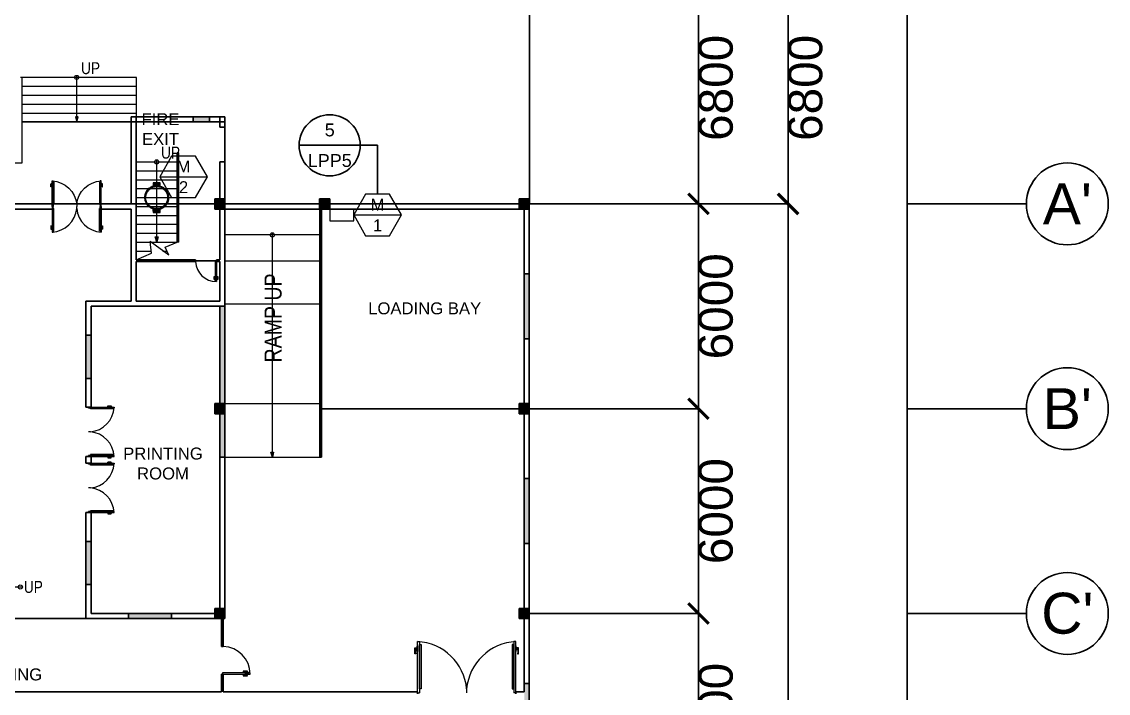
# Model space of a CAD drawing. Header units: millimetres. Extents: x 3339 to 2017737, y 4955 to 2748989.
# Drawn here: x 1652373 to 1684230, y 1287372 to 1307046 of the extents above; entities that cross this region are included whole.
import ezdxf

# ---------------------------------------------------------------- set-up
doc = ezdxf.new("R2010")
doc.units = ezdxf.units.MM
doc.header["$LTSCALE"] = 30
for name, color, linetype, lineweight in [('A-DETL-GENF', 92, 'Continuous', 13), ('A-DOOR', 31, 'Continuous', 13), ('MACHINE', 111, 'Continuous', 5), ('STAIR', 1, 'Continuous', 5), ('T-WAL', 4, 'Continuous', 5)]:
    doc.layers.add(name, color=color, linetype=linetype, lineweight=lineweight)
for name, color, linetype in [('DIM LINES', 7, 'Continuous'), ('TEXT', 7, 'Continuous'), ('window', 92, 'Continuous')]:
    doc.layers.add(name, color=color, linetype=linetype)
doc.styles.add('Arial Narrow', font='ARIALN.TTF', dxfattribs={"height": 200})
doc.styles.get("Standard").update_dxf_attribs({"font": 'arial.ttf'})
doc.dimstyles.new('GREEN', dxfattribs={"dimtxt": 1000, "dimasz": 600, "dimexe": 0.18, "dimexo": 0.0625, "dimgap": 0.09, "dimtad": 2, "dimdec": 0, "dimzin": 0, "dimdsep": 46, "dimtxsty": 'Standard', "dimblk": 'ARCHTICK', "dimcen": 0.09, "dimclrd": 3, "dimclre": 3, "dimclrt": 2, "dimadec": 0, "dimazin": 0, "dimtfac": 1, "dimtdec": 0, "dimtofl": 0, "dimtmove": 0, "dimatfit": 3, "dimfxl": 1, "dimtolj": 1, "dimtzin": 0, "dimarcsym": 0})
pattern_1 = [(45, (985900.56561, 1249192.44827), (-0.088388347648, 0.088388347648), [])]

# ---------------------------------------------------------------- blocks, each defined once
blk = doc.blocks.new('double door no base 0.5')
at = {"color": 0}
for p, q in [((62065, 59903), (62095, 59903)), ((63478, 59903), (63508, 59903))]:
    blk.add_line(p, q, dxfattribs=at)
at = {"layer": 'A-DETL-GENF'}
for p, q in [((62095, 59843), (62095, 59193)), ((62118, 59843), (62095, 59843)), ((62118, 59193), (62118, 59843)), ((63456, 59193), (63456, 59843)), ((63456, 59843), (63478, 59843)), ((63478, 59843), (63478, 59193)), ((62036, 59324), (62027, 59332)), ((62027, 59332), (62027, 59271)), ((62042, 59332), (62027, 59332)), ((62027, 59271), (62036, 59271)), ((62037, 59271), (62027, 59271)), ((62027, 59271), (62027, 59242)), ((62036, 59271), (62036, 59324)), ((62036, 59324), (62042, 59324)), ((62037, 59242), (62037, 59271)), ((62037, 59268), (62037, 59244)), ((62061, 59268), (62037, 59268)), ((62042, 59324), (62042, 59332)), ((62065, 59299), (62061, 59294)), ((62061, 59294), (62061, 59218)), ((62061, 59244), (62061, 59268)), ((62065, 59214), (62065, 59299)), ((63508, 59214), (63508, 59299)), ((63508, 59299), (63513, 59294)), ((63513, 59294), (63513, 59218)), ((63513, 59244), (63513, 59268)), ((63513, 59268), (63537, 59268)), ((63532, 59324), (63532, 59332)), ((63532, 59332), (63546, 59332)), ((63538, 59324), (63532, 59324)), ((63537, 59271), (63546, 59271)), ((63537, 59242), (63537, 59271)), ((63537, 59268), (63537, 59244)), ((63538, 59324), (63546, 59332)), ((63538, 59271), (63538, 59324)), ((63546, 59271), (63538, 59271)), ((63546, 59332), (63546, 59271)), ((63546, 59271), (63546, 59242)), ((62027, 59242), (62037, 59242)), ((62037, 59244), (62061, 59244)), ((62061, 59218), (62065, 59214)), ((62095, 59193), (62118, 59193)), ((63478, 59193), (63456, 59193)), ((63513, 59218), (63508, 59214)), ((63537, 59244), (63513, 59244)), ((63546, 59242), (63537, 59242))]:
    blk.add_line(p, q, dxfattribs=at)
at = {"layer": 'A-DOOR', "lineweight": 18}
for p, q in [((62065, 59903), (62065, 59153)), ((62065, 59903), (62095, 59903)), ((62095, 59153), (62095, 59903)), ((63478, 59153), (63478, 59903)), ((63508, 59903), (63478, 59903)), ((63508, 59903), (63508, 59153)), ((62065, 59153), (62095, 59153)), ((63508, 59153), (63478, 59153))]:
    blk.add_line(p, q, dxfattribs=at)
at = {"layer": 'A-DOOR'}
blk.add_line((62787, 59847), (62787, 59903), dxfattribs=at)
for centre, start, end in [((62030, 59913), 272.6963, 355.0387), ((63544, 59913), 184.9613, 267.3037)]:
    blk.add_arc(centre, 760, start, end, dxfattribs=at)
blk = doc.blocks.new('_ArchTick')
at = {"color": 0, "linetype": 'ByBlock', "const_width": 0.15}
blk.add_lwpolyline([(-0.5, -0.5), (0.5, 0.5)], dxfattribs=at)
blk = doc.blocks.new('*D861')
at = {"layer": 'Defpoints', "color": 0, "transparency": 16777216}
for p in [(1667256, 1324539), (1577256, 1308509), (1667256, 1301709)]:
    blk.add_point(p, dxfattribs=at)
at = {"layer": 'DIM LINES', "color": 3, "linetype": 'ByBlock', "lineweight": -2, "transparency": 16777216}
for p, q in [((1577256, 1308509), (1577256, 1324539)), ((1577256, 1324539), (1667256, 1324539)), ((1667256, 1301709), (1667256, 1324539))]:
    blk.add_line(p, q, dxfattribs=at)
at = {"layer": 'DIM LINES', "color": 3, "lineweight": -2, "transparency": 16777216, "xscale": 600, "yscale": 600, "zscale": 600, "rotation": 180}
blk.add_blockref('_ArchTick', (1577256, 1324539), dxfattribs=at)
at = {"layer": 'DIM LINES', "color": 3, "lineweight": -2, "transparency": 16777216, "xscale": 600, "yscale": 600, "zscale": 600}
blk.add_blockref('_ArchTick', (1667256, 1324539), dxfattribs=at)
at = {"layer": 'DIM LINES', "color": 2, "transparency": 16777216, "insert": (1622256, 1325050), "char_height": 1000, "attachment_point": 5}
blk.add_mtext('\\A1;90000', dxfattribs=at)
blk = doc.blocks.new('*D870')
at = {"layer": 'Defpoints', "color": 0, "transparency": 16777216}
for p in [(1634181, 1301709), (1674841, 1301709), (1667256, 1238709)]:
    blk.add_point(p, dxfattribs=at)
at = {"layer": 'DIM LINES', "color": 3, "linetype": 'ByBlock', "lineweight": -2, "transparency": 16777216}
for p, q in [((1634181, 1301709), (1674842, 1301709)), ((1674841, 1238709), (1674841, 1301709)), ((1667256, 1238709), (1674842, 1238709))]:
    blk.add_line(p, q, dxfattribs=at)
at = {"layer": 'DIM LINES', "color": 3, "lineweight": -2, "transparency": 16777216, "xscale": 600, "yscale": 600, "zscale": 600}
for p, rotation in [((1674841, 1301709), 90), ((1674841, 1238709), 270)]:
    blk.add_blockref('_ArchTick', p, dxfattribs=dict(at, rotation=rotation))
at = {"layer": 'DIM LINES', "color": 2, "transparency": 16777216, "insert": (1675352, 1270209), "char_height": 1000, "attachment_point": 5, "rotation": 90}
blk.add_mtext('\\A1;63000', dxfattribs=at)
blk = doc.blocks.new('*D708')
at = {"layer": 'Defpoints', "color": 0, "transparency": 16777216}
for p in [(1667256, 1308509), (1678330, 1308509), (1667256, 1238709)]:
    blk.add_point(p, dxfattribs=at)
at = {"layer": 'DIM LINES', "color": 3, "linetype": 'ByBlock', "lineweight": -2, "transparency": 16777216}
for p, q in [((1667256, 1308509), (1678330, 1308509)), ((1678330, 1238709), (1678330, 1308509)), ((1667256, 1238709), (1678330, 1238709))]:
    blk.add_line(p, q, dxfattribs=at)
at = {"layer": 'DIM LINES', "color": 3, "lineweight": -2, "transparency": 16777216, "xscale": 600, "yscale": 600, "zscale": 600}
for p, rotation in [((1678330, 1308509), 90), ((1678330, 1238709), 270)]:
    blk.add_blockref('_ArchTick', p, dxfattribs=dict(at, rotation=rotation))
at = {"layer": 'DIM LINES', "color": 2, "transparency": 16777216, "insert": (1678841, 1273609), "char_height": 1000, "attachment_point": 5, "rotation": 90}
blk.add_mtext('\\A1;69800', dxfattribs=at)
blk = doc.blocks.new('*D709')
at = {"layer": 'Defpoints', "color": 0, "transparency": 16777216}
for p in [(1667256, 1308509), (1674842, 1308509), (1667256, 1301709)]:
    blk.add_point(p, dxfattribs=at)
at = {"layer": 'DIM LINES', "color": 3, "linetype": 'ByBlock', "lineweight": -2, "transparency": 16777216}
for p, q in [((1667256, 1308509), (1674842, 1308509)), ((1674842, 1301709), (1674842, 1308509)), ((1667256, 1301709), (1674842, 1301709))]:
    blk.add_line(p, q, dxfattribs=at)
at = {"layer": 'DIM LINES', "color": 3, "lineweight": -2, "transparency": 16777216, "xscale": 600, "yscale": 600, "zscale": 600}
for p, rotation in [((1674842, 1308509), 90), ((1674842, 1301709), 270)]:
    blk.add_blockref('_ArchTick', p, dxfattribs=dict(at, rotation=rotation))
at = {"layer": 'DIM LINES', "color": 2, "transparency": 16777216, "insert": (1675352, 1305109), "char_height": 1000, "attachment_point": 5, "rotation": 90}
blk.add_mtext('\\A1;6800', dxfattribs=at)
blk = doc.blocks.new('*D718')
at = {"layer": 'Defpoints', "color": 0, "transparency": 16777216}
for p in [(1667257, 1289709), (1672215, 1289709), (1667257, 1283709)]:
    blk.add_point(p, dxfattribs=at)
at = {"layer": 'DIM LINES', "color": 3, "linetype": 'ByBlock', "lineweight": -2, "transparency": 16777216}
for p, q in [((1667257, 1289709), (1672215, 1289709)), ((1672215, 1283709), (1672215, 1289709)), ((1667257, 1283709), (1672215, 1283709))]:
    blk.add_line(p, q, dxfattribs=at)
at = {"layer": 'DIM LINES', "color": 3, "lineweight": -2, "transparency": 16777216, "xscale": 600, "yscale": 600, "zscale": 600}
for p, rotation in [((1672215, 1289709), 90), ((1672215, 1283709), 270)]:
    blk.add_blockref('_ArchTick', p, dxfattribs=dict(at, rotation=rotation))
at = {"layer": 'DIM LINES', "color": 2, "transparency": 16777216, "insert": (1672725, 1286709), "char_height": 1000, "attachment_point": 5, "rotation": 90}
blk.add_mtext('\\A1;6000', dxfattribs=at)
blk = doc.blocks.new('*D719')
at = {"layer": 'Defpoints', "color": 0, "transparency": 16777216}
for p in [(1667257, 1295709), (1672215, 1295709), (1667257, 1289709)]:
    blk.add_point(p, dxfattribs=at)
at = {"layer": 'DIM LINES', "color": 3, "linetype": 'ByBlock', "lineweight": -2, "transparency": 16777216}
for p, q in [((1667257, 1295709), (1672215, 1295709)), ((1672215, 1289709), (1672215, 1295709)), ((1667257, 1289709), (1672215, 1289709))]:
    blk.add_line(p, q, dxfattribs=at)
at = {"layer": 'DIM LINES', "color": 3, "lineweight": -2, "transparency": 16777216, "xscale": 600, "yscale": 600, "zscale": 600}
for p, rotation in [((1672215, 1295709), 90), ((1672215, 1289709), 270)]:
    blk.add_blockref('_ArchTick', p, dxfattribs=dict(at, rotation=rotation))
at = {"layer": 'DIM LINES', "color": 2, "transparency": 16777216, "insert": (1672725, 1292709), "char_height": 1000, "attachment_point": 5, "rotation": 90}
blk.add_mtext('\\A1;6000', dxfattribs=at)
blk = doc.blocks.new('*D720')
at = {"layer": 'Defpoints', "color": 0, "transparency": 16777216}
for p in [(1667257, 1301709), (1672215, 1301709), (1667257, 1295709)]:
    blk.add_point(p, dxfattribs=at)
at = {"layer": 'DIM LINES', "color": 3, "linetype": 'ByBlock', "lineweight": -2, "transparency": 16777216}
for p, q in [((1667257, 1301709), (1672215, 1301709)), ((1672215, 1295709), (1672215, 1301709)), ((1667257, 1295709), (1672215, 1295709))]:
    blk.add_line(p, q, dxfattribs=at)
at = {"layer": 'DIM LINES', "color": 3, "lineweight": -2, "transparency": 16777216, "xscale": 600, "yscale": 600, "zscale": 600}
for p, rotation in [((1672215, 1301709), 90), ((1672215, 1295709), 270)]:
    blk.add_blockref('_ArchTick', p, dxfattribs=dict(at, rotation=rotation))
at = {"layer": 'DIM LINES', "color": 2, "transparency": 16777216, "insert": (1672726, 1298709), "char_height": 1000, "attachment_point": 5, "rotation": 90}
blk.add_mtext('\\A1;6000', dxfattribs=at)
blk = doc.blocks.new('*D721')
at = {"layer": 'Defpoints', "color": 0, "transparency": 16777216}
for p in [(1667257, 1308509), (1672215, 1308509), (1667257, 1301709)]:
    blk.add_point(p, dxfattribs=at)
at = {"layer": 'DIM LINES', "color": 3, "linetype": 'ByBlock', "lineweight": -2, "transparency": 16777216}
for p, q in [((1667257, 1308509), (1672215, 1308509)), ((1672215, 1301709), (1672215, 1308509)), ((1667257, 1301709), (1672215, 1301709))]:
    blk.add_line(p, q, dxfattribs=at)
at = {"layer": 'DIM LINES', "color": 3, "lineweight": -2, "transparency": 16777216, "xscale": 600, "yscale": 600, "zscale": 600}
for p, rotation in [((1672215, 1308509), 90), ((1672215, 1301709), 270)]:
    blk.add_blockref('_ArchTick', p, dxfattribs=dict(at, rotation=rotation))
at = {"layer": 'DIM LINES', "color": 2, "transparency": 16777216, "insert": (1672726, 1305109), "char_height": 1000, "attachment_point": 5, "rotation": 90}
blk.add_mtext('\\A1;6800', dxfattribs=at)
blk = doc.blocks.new('Poste with lines')
h = blk.add_hatch(color=2)
h.dxf.hatch_style = 1
h.paths.add_polyline_path([(13203, 12318), (12903, 12318), (12903, 12018), (13203, 12018)])
at = {"color": 0}
for p, q in [((12903, 12018), (12903, 12318)), ((12903, 12318), (13203, 12318)), ((12903, 12018), (12903, 12168)), ((13203, 12318), (13203, 12018)), ((12903, 12018), (13053, 12018)), ((13053, 12018), (12903, 12018)), ((13203, 12018), (12903, 12018))]:
    blk.add_line(p, q, dxfattribs=at)
blk = doc.blocks.new('slash')
at = {"layer": 'STAIR'}
for p, q in [((2543, 11669), (2695, 12018)), ((2309, 11772), (2708, 11231)), ((2173, 10818), (2370, 11270))]:
    blk.add_line(p, q, dxfattribs=at)
for points in [[(2309, 11772), (2543, 11669)], [(2370, 11270), (2708, 11231)]]:
    blk.add_lwpolyline(points, dxfattribs=at)

msp = doc.modelspace()

# ---------------------------------------------------------------- hatches: boundary and pattern name
at = {"layer": 'MACHINE'}
h = msp.add_hatch(dxfattribs=at)
h.set_pattern_fill('ANSI31', color=256)
h.set_pattern_definition(pattern_1)
h.paths.add_polyline_path([(1656430.787, 1302330.879), (1656230.787, 1302330.879), (1656230.787, 1302230.879, -0.145898034), (1656430.787, 1302230.879)])
h.paths.add_polyline_path([(1656230.787, 1302230.879), (1656430.787, 1302230.879, 0.145898034)], flags=17)
h = msp.add_hatch(dxfattribs=at)
h.set_pattern_fill('ANSI31', color=256)
h.set_pattern_definition(pattern_1)
h.paths.add_polyline_path([(1656430.787, 1302230.879), (1656230.787, 1302230.879, 0.331679267), (1655980.787, 1301895.469, 0.331679267), (1656230.787, 1301560.058), (1656430.787, 1301560.058, 0.331679267), (1656680.787, 1301895.469, 0.331679267)])
h.paths.add_polyline_path([(1656655.787, 1301895.469, -1), (1656005.787, 1301895.469, -1)], flags=16)
h = msp.add_hatch(dxfattribs=at)
h.set_pattern_fill('ANSI31', color=256)
h.set_pattern_definition(pattern_1)
h.paths.add_polyline_path([(1656430.787, 1301560.058, -0.145898034), (1656230.787, 1301560.058), (1656230.787, 1301460.058), (1656430.787, 1301460.058)])
h.paths.add_polyline_path([(1656430.787, 1301560.058), (1656230.787, 1301560.058, 0.145898034)], flags=17)
at = {"layer": 'window'}
h = msp.add_hatch(color=256, dxfattribs=at)
h.dxf.hatch_style = 1
h.paths.add_polyline_path([(1657880.787, 1304259.357), (1657400.787, 1304259.357), (1657400.787, 1304109.357), (1657880.787, 1304109.357)])
h = msp.add_hatch(color=256, dxfattribs=at)
h.dxf.hatch_style = 1
h.paths.add_polyline_path([(1667255.787, 1299659.357), (1667107.407, 1299659.357), (1667107.407, 1297759.357), (1667255.787, 1297759.357)])
h = msp.add_hatch(color=256, dxfattribs=at)
h.dxf.hatch_style = 1
h.paths.add_polyline_path([(1658330.787, 1298709.357), (1658180.787, 1298709.357), (1658180.787, 1295859.357), (1658330.787, 1295859.357)])
h.paths.add_polyline_path([(1658330.787, 1295559.357), (1658180.787, 1295559.357), (1658180.787, 1294284.357), (1658330.787, 1294284.357)])
h = msp.add_hatch(color=256, dxfattribs=at)
h.dxf.hatch_style = 1
h.paths.add_polyline_path([(1654255.787, 1297864.191), (1654255.787, 1296597.524), (1654405.787, 1296597.524), (1654405.787, 1297864.191)])
h = msp.add_hatch(color=256, dxfattribs=at)
h.dxf.hatch_style = 1
h.paths.add_polyline_path([(1667257.407, 1293659.357), (1667109.027, 1293659.357), (1667109.027, 1291759.357), (1667257.407, 1291759.357)])
h = msp.add_hatch(color=256, dxfattribs=at)
h.dxf.hatch_style = 1
h.paths.add_polyline_path([(1654255.787, 1291821.191), (1654255.787, 1290554.524), (1654405.787, 1290554.524), (1654405.787, 1291821.191)])
h = msp.add_hatch(color=256, dxfattribs=at)
h.dxf.hatch_style = 1
h.paths.add_polyline_path([(1656765.74, 1289709.357), (1655499.073, 1289709.357), (1655499.073, 1289559.357), (1656765.74, 1289559.357)])
h = msp.add_hatch(color=256, dxfattribs=at)
h.dxf.hatch_style = 1
h.paths.add_polyline_path([(1667257.227, 1287659.357), (1667108.847, 1287659.357), (1667108.847, 1285759.357), (1667257.227, 1285759.357)])

# ---------------------------------------------------------------- linework, layer by layer
at = {"color": 0}
for p, q in [((1655580.787, 1304259.357), (1655580.787, 1301709.357)), ((1655580.787, 1304259.357), (1657700.787, 1304259.357)), ((1657880.787, 1304259.357), (1657400.787, 1304259.357)), ((1657880.787, 1304259.357), (1658330.787, 1304259.357)), ((1658180.787, 1304259.357), (1657880.787, 1304259.357)), ((1658330.787, 1304109.357), (1658330.787, 1304259.357)), ((1655730.787, 1304109.357), (1655730.787, 1301709.357)), ((1655730.787, 1304109.357), (1657880.787, 1304109.357)), ((1657880.787, 1304109.357), (1658180.787, 1304109.357)), ((1658180.787, 1304109.357), (1658180.787, 1303959.357)), ((1658180.787, 1303959.357), (1658330.787, 1303959.357)), ((1658330.787, 1303959.357), (1658330.787, 1304109.357)), ((1658330.787, 1301709.357), (1658330.787, 1303959.357)), ((1658180.787, 1302939.913), (1658330.787, 1302939.913)), ((1658180.787, 1300067.691), (1658180.787, 1302939.913)), ((1639251.477, 1301709.355), (1653263.337, 1301709.457)), ((1653263.337, 1301709.378), (1650455.787, 1301709.357)), ((1655580.787, 1301709.357), (1654706.337, 1301709.357)), ((1654977.287, 1301709.357), (1655280.787, 1301709.357)), ((1655280.787, 1301709.357), (1654977.287, 1301709.357)), ((1655280.787, 1301709.357), (1654977.287, 1301709.357)), ((1655730.787, 1301709.357), (1655730.787, 1300067.691)), ((1658180.787, 1301859.357), (1658180.787, 1301559.357)), ((1658330.787, 1301859.357), (1658330.787, 1301709.357)), ((1658330.787, 1301709.357), (1667255.787, 1301709.357)), ((1661255.787, 1301709.357), (1658330.787, 1301709.357)), ((1667255.787, 1301709.357), (1658330.787, 1301709.357)), ((1667255.787, 1301709.357), (1658330.787, 1301709.357)), ((1667255.787, 1301709.357), (1658330.787, 1301709.357)), ((1667255.787, 1301709.357), (1661255.787, 1301709.357)), ((1667255.787, 1301709.357), (1667255.787, 1289709.357)), ((1667255.787, 1301709.357), (1667255.787, 1298709.357)), ((1667255.787, 1301709.357), (1667255.787, 1299309.357)), ((1667255.787, 1301709.357), (1667255.787, 1291709.357)), ((1650530.787, 1301559.357), (1653263.337, 1301559.338)), ((1654706.337, 1301559.364), (1655580.787, 1301559.357)), ((1655580.787, 1301559.357), (1655580.787, 1298859.357)), ((1655730.787, 1301409.357), (1655730.787, 1300067.691)), ((1658330.787, 1301559.357), (1667255.787, 1301559.357)), ((1658330.787, 1298709.357), (1658330.787, 1301559.357)), ((1667255.787, 1300209.357), (1667255.463, 1299909.358)), ((1655730.787, 1300067.691), (1657470.799, 1300067.691)), ((1655730.787, 1300017.691), (1655730.787, 1298859.357)), ((1655730.787, 1300017.691), (1655730.787, 1298859.357)), ((1655730.787, 1300017.691), (1657470.799, 1300017.691)), ((1657470.799, 1300017.691), (1657470.799, 1300067.691)), ((1657470.799, 1300042.691), (1658080.787, 1300042.691)), ((1658080.787, 1300067.691), (1658180.787, 1300067.691)), ((1658080.787, 1300017.691), (1658080.787, 1300067.691)), ((1658080.787, 1300017.691), (1658180.787, 1300017.691)), ((1658180.787, 1300017.691), (1658080.787, 1300017.691)), ((1658180.787, 1298859.357), (1658180.787, 1300017.691)), ((1654255.787, 1298859.357), (1654255.787, 1295752.357)), ((1655280.787, 1298859.357), (1654255.787, 1298859.357)), ((1655580.787, 1298859.357), (1655280.787, 1298859.357)), ((1658180.787, 1298859.357), (1655730.787, 1298859.357)), ((1655730.787, 1298859.357), (1658180.787, 1298859.357)), ((1654405.787, 1298709.357), (1654405.787, 1295752.357)), ((1658180.787, 1298709.357), (1654405.787, 1298709.357)), ((1654405.787, 1298709.357), (1654405.787, 1295752.357)), ((1655580.787, 1298709.357), (1658180.787, 1298709.357)), ((1655730.787, 1298709.357), (1658180.787, 1298709.357)), ((1658180.787, 1298709.357), (1658180.787, 1289709.357)), ((1658330.787, 1298709.357), (1658330.787, 1289559.357)), ((1654405.787, 1295752.357), (1654255.787, 1295752.357)), ((1666957.407, 1295709.357), (1661157.407, 1295709.357)), ((1654255.787, 1294309.357), (1654255.787, 1294109.357)), ((1654330.787, 1294309.357), (1654255.787, 1294309.357)), ((1654255.787, 1294309.357), (1654255.787, 1294109.357)), ((1654255.787, 1294109.357), (1654405.787, 1294109.357)), ((1654405.787, 1294309.357), (1654330.787, 1294309.357)), ((1654405.787, 1294309.357), (1654405.787, 1294109.357)), ((1654405.787, 1294109.357), (1654405.787, 1294309.357)), ((1654405.787, 1294309.357), (1654405.787, 1294209.357)), ((1654405.787, 1293389.695), (1654405.787, 1293386.02)), ((1654255.787, 1292666.357), (1654255.787, 1289559.357)), ((1654405.787, 1292666.357), (1654255.787, 1292666.357)), ((1654405.787, 1292666.357), (1654405.787, 1289709.357)), ((1658180.787, 1289709.357), (1654405.787, 1289709.357)), ((1667255.787, 1283709.357), (1667255.787, 1289709.357)), ((1658230.787, 1289559.357), (1634180.787, 1289559.357)), ((1658230.787, 1289559.357), (1658230.787, 1289298.357)), ((1658330.787, 1289559.357), (1658280.787, 1289559.357)), ((1658280.787, 1289559.357), (1658280.787, 1289298.357)), ((1658230.787, 1287932.549), (1658230.787, 1287409.357)), ((1658280.787, 1287932.549), (1658280.787, 1287409.357)), ((1658230.787, 1287409.357), (1634230.787, 1287409.357)), ((1663974.787, 1287409.357), (1658280.787, 1287409.357)), ((1663973.287, 1287409.357), (1663974.787, 1287409.357)), ((1663974.787, 1287409.357), (1663974.787, 1287359.357)), ((1667105.787, 1287409.357), (1666860.787, 1287409.357)), ((1666860.787, 1287359.357), (1666860.787, 1287409.357))]:
    msp.add_line(p, q, dxfattribs=at)
for p, q in [((1655730.787, 1304109.357), (1655730.787, 1304259.357)), ((1655730.787, 1304259.357), (1655730.787, 1304109.357)), ((1658180.787, 1304109.357), (1658180.787, 1304259.357)), ((1655730.787, 1304109.357), (1655580.787, 1304109.357)), ((1658180.787, 1304109.357), (1658330.787, 1304109.357)), ((1660505.787, 1303425.383), (1662305.787, 1303425.383)), ((1662305.787, 1303425.383), (1662805.787, 1303425.383)), ((1662805.787, 1301990.575), (1662805.787, 1303425.383)), ((1655730.787, 1303201.024), (1655730.787, 1300067.691)), ((1678329.999, 1301709.177), (1681829.999, 1301709.177)), ((1667107.407, 1301559.357), (1667107.407, 1295859.357)), ((1667107.407, 1295859.357), (1667105.787, 1287409.357)), ((1678329.459, 1295709.177), (1681829.459, 1295709.177)), ((1678329.999, 1289708.457), (1681829.999, 1289708.457)), ((1658230.787, 1289298.357), (1658230.787, 1288746.165)), ((1658280.787, 1289298.357), (1658280.787, 1289559.357)), ((1658280.787, 1289298.357), (1658280.787, 1288746.165)), ((1658280.787, 1288746.165), (1658230.787, 1288746.165)), ((1658280.787, 1287932.549), (1658230.787, 1287932.549)), ((1658280.787, 1287409.357), (1658280.787, 1287932.549))]:
    msp.add_line(p, q)
msp.add_circle((1661402.057, 1303425.383), 896.27)
at = {"color": 1}
for centre in [(1683029.999, 1301709.177), (1683029.459, 1295709.177), (1683029.999, 1289708.457)]:
    msp.add_circle(centre, 1200, dxfattribs=at)
at = {"layer": 'A-DETL-GENF'}
for p, q in [((1658012.687, 1299583.284), (1658027.057, 1299583.284)), ((1658012.687, 1299521.478), (1658012.687, 1299583.284)), ((1658021.272, 1299574.393), (1658012.687, 1299582.978)), ((1658021.272, 1299521.478), (1658012.687, 1299521.478)), ((1658012.687, 1299492.903), (1658012.687, 1299521.478)), ((1658012.687, 1299521.478), (1658022.212, 1299521.478)), ((1658022.212, 1299492.903), (1658012.687, 1299492.903)), ((1658027.057, 1299574.393), (1658021.272, 1299574.393)), ((1658021.272, 1299574.393), (1658021.272, 1299521.478)), ((1658022.212, 1299521.478), (1658022.212, 1299492.903)), ((1658022.212, 1299519.097), (1658046.024, 1299519.097)), ((1658022.212, 1299495.285), (1658022.212, 1299519.097)), ((1658046.024, 1299495.285), (1658022.212, 1299495.285)), ((1658027.057, 1299583.284), (1658027.057, 1299574.393)), ((1658046.024, 1299545.291), (1658050.787, 1299550.053)), ((1658046.024, 1299469.091), (1658046.024, 1299545.291)), ((1658046.024, 1299519.097), (1658046.024, 1299495.285)), ((1658050.787, 1299464.328), (1658046.024, 1299469.091)), ((1658050.787, 1299550.053), (1658050.787, 1299464.328)), ((1658080.787, 1299464.328), (1658080.787, 1299550.053)), ((1658080.787, 1299550.053), (1658085.549, 1299545.291)), ((1658085.549, 1299469.091), (1658080.787, 1299464.328)), ((1658085.549, 1299545.291), (1658085.549, 1299469.091)), ((1658085.549, 1299495.285), (1658085.549, 1299519.097)), ((1658085.549, 1299519.097), (1658109.362, 1299519.097)), ((1658109.362, 1299495.285), (1658085.549, 1299495.285)), ((1658104.516, 1299574.393), (1658104.516, 1299583.284)), ((1658104.516, 1299583.284), (1658118.887, 1299583.284)), ((1658110.301, 1299574.393), (1658104.516, 1299574.393)), ((1658109.362, 1299521.478), (1658118.887, 1299521.478)), ((1658109.362, 1299492.903), (1658109.362, 1299521.478)), ((1658109.362, 1299519.097), (1658109.362, 1299495.285)), ((1658118.887, 1299492.903), (1658109.362, 1299492.903)), ((1658110.301, 1299574.393), (1658118.887, 1299582.978)), ((1658110.301, 1299521.478), (1658110.301, 1299574.393)), ((1658118.887, 1299521.478), (1658110.301, 1299521.478)), ((1658118.887, 1299583.284), (1658118.887, 1299521.478)), ((1658118.887, 1299521.478), (1658118.887, 1299492.903)), ((1663898.587, 1288649.532), (1663898.587, 1288706.682)), ((1663898.587, 1288706.682), (1663917.637, 1288706.682)), ((1663898.587, 1288525.922), (1663898.587, 1288649.532)), ((1663898.587, 1288649.532), (1663915.757, 1288649.532)), ((1663917.637, 1288649.532), (1663898.587, 1288649.532)), ((1663915.757, 1288649.532), (1663915.757, 1288543.703)), ((1663917.637, 1288706.682), (1663917.637, 1288649.532)), ((1663917.637, 1288654.295), (1663917.637, 1288701.92)), ((1663917.637, 1288701.92), (1663965.262, 1288701.92)), ((1663965.262, 1288654.295), (1663917.637, 1288654.295)), ((1663965.262, 1288754.307), (1663974.787, 1288763.832)), ((1663965.262, 1288601.907), (1663965.262, 1288754.307)), ((1663965.262, 1288701.92), (1663965.262, 1288654.295)), ((1663974.787, 1288763.832), (1663974.787, 1288592.382)), ((1664034.787, 1287505.769), (1664034.787, 1288804.769)), ((1664034.787, 1288804.769), (1664079.787, 1288804.769)), ((1664079.787, 1288804.769), (1664079.787, 1287505.769)), ((1666755.787, 1288804.769), (1666755.787, 1287505.769)), ((1666800.787, 1288804.769), (1666755.787, 1288804.769)), ((1666800.787, 1287505.769), (1666800.787, 1288804.769)), ((1666860.787, 1288763.832), (1666860.787, 1288592.382)), ((1666870.312, 1288754.307), (1666860.787, 1288763.832)), ((1666870.312, 1288601.907), (1666870.312, 1288754.307)), ((1666917.937, 1288701.92), (1666870.312, 1288701.92)), ((1666870.312, 1288701.92), (1666870.312, 1288654.295)), ((1666870.312, 1288654.295), (1666917.937, 1288654.295)), ((1666936.987, 1288706.682), (1666917.937, 1288706.682)), ((1666917.937, 1288706.682), (1666917.937, 1288649.532)), ((1666917.937, 1288654.295), (1666917.937, 1288701.92)), ((1666917.937, 1288649.532), (1666936.987, 1288649.532)), ((1666936.987, 1288649.532), (1666919.816, 1288649.532)), ((1666919.816, 1288649.532), (1666919.816, 1288543.703)), ((1666936.987, 1288649.532), (1666936.987, 1288706.682)), ((1666936.987, 1288525.922), (1666936.987, 1288649.532)), ((1663915.757, 1288543.703), (1663898.587, 1288526.533)), ((1663927.328, 1288525.922), (1663898.587, 1288525.922)), ((1663915.757, 1288543.703), (1663927.328, 1288543.703)), ((1663927.328, 1288543.703), (1663927.328, 1288525.922)), ((1663974.787, 1288592.382), (1663965.262, 1288601.907)), ((1666860.787, 1288592.382), (1666870.312, 1288601.907)), ((1666919.816, 1288543.703), (1666908.245, 1288543.703)), ((1666908.245, 1288543.703), (1666908.245, 1288525.922)), ((1666908.245, 1288525.922), (1666936.987, 1288525.922)), ((1666919.816, 1288543.703), (1666936.987, 1288526.533)), ((1658868.33, 1288023.349), (1658868.33, 1288004.189)), ((1658950.737, 1288023.349), (1658868.33, 1288023.349)), ((1658868.33, 1288004.189), (1658880.184, 1288004.189)), ((1658880.184, 1288011.902), (1658868.737, 1288023.349)), ((1658880.184, 1288004.189), (1658880.184, 1288011.902)), ((1658880.184, 1288011.902), (1658950.737, 1288011.902)), ((1658918.987, 1287978.899), (1658912.637, 1287972.549)), ((1659020.587, 1287978.899), (1658918.987, 1287978.899)), ((1658950.737, 1288011.902), (1658950.737, 1288023.349)), ((1658988.837, 1288023.349), (1658950.737, 1288023.349)), ((1658950.737, 1288023.349), (1658950.737, 1288010.649)), ((1658950.737, 1288010.649), (1658988.837, 1288010.649)), ((1658953.912, 1288010.649), (1658953.912, 1287978.899)), ((1658985.662, 1288010.649), (1658953.912, 1288010.649)), ((1658953.912, 1287978.899), (1658985.662, 1287978.899)), ((1658985.662, 1287978.899), (1658985.662, 1288010.649)), ((1658988.837, 1288010.649), (1658988.837, 1288023.349)), ((1659026.937, 1287972.549), (1659020.587, 1287978.899)), ((1658880.184, 1287900.91), (1658868.33, 1287900.91)), ((1658868.33, 1287900.91), (1658868.33, 1287881.749)), ((1658868.33, 1287881.749), (1658950.737, 1287881.749)), ((1658880.184, 1287893.196), (1658868.737, 1287881.749)), ((1658880.184, 1287893.196), (1658880.184, 1287900.91)), ((1658950.737, 1287893.196), (1658880.184, 1287893.196)), ((1658912.637, 1287972.549), (1659026.937, 1287972.549)), ((1659026.937, 1287932.549), (1658912.637, 1287932.549)), ((1658912.637, 1287932.549), (1658918.987, 1287926.199)), ((1658918.987, 1287926.199), (1659020.587, 1287926.199)), ((1658950.737, 1287894.449), (1658950.737, 1287881.749)), ((1658988.837, 1287894.449), (1658950.737, 1287894.449)), ((1658950.737, 1287881.749), (1658950.737, 1287893.196)), ((1658950.737, 1287881.749), (1658988.837, 1287881.749)), ((1658985.662, 1287926.199), (1658953.912, 1287926.199)), ((1658953.912, 1287926.199), (1658953.912, 1287894.449)), ((1658953.912, 1287894.449), (1658985.662, 1287894.449)), ((1658985.662, 1287894.449), (1658985.662, 1287926.199)), ((1658988.837, 1287881.749), (1658988.837, 1287894.449)), ((1659020.587, 1287926.199), (1659026.937, 1287932.549)), ((1664079.787, 1287505.769), (1664034.787, 1287505.769)), ((1666755.787, 1287505.769), (1666800.787, 1287505.769))]:
    msp.add_line(p, q, dxfattribs=at)
at = {"layer": 'A-DOOR', "lineweight": 18}
for p, q in [((1658050.787, 1300042.691), (1658080.787, 1300042.691)), ((1658050.787, 1299432.191), (1658050.787, 1300042.691)), ((1658080.787, 1300042.691), (1658080.787, 1299432.191)), ((1658080.787, 1299432.191), (1658050.787, 1299432.191)), ((1663974.787, 1287384.357), (1663974.787, 1288884.357)), ((1663974.787, 1288884.357), (1664034.787, 1288884.357)), ((1664034.787, 1288884.357), (1664034.787, 1287384.357)), ((1666860.787, 1288884.357), (1666800.787, 1288884.357)), ((1666800.787, 1288884.357), (1666800.787, 1287384.357)), ((1666860.787, 1287384.357), (1666860.787, 1288884.357)), ((1658255.787, 1287972.549), (1658255.787, 1287932.549)), ((1659069.787, 1287972.549), (1658255.787, 1287972.549)), ((1658255.787, 1287932.549), (1659069.787, 1287932.549)), ((1659069.787, 1287932.549), (1659069.787, 1287972.549)), ((1663974.787, 1287384.357), (1664034.787, 1287384.357)), ((1666860.787, 1287384.357), (1666800.787, 1287384.357))]:
    msp.add_line(p, q, dxfattribs=at)
at = {"layer": 'A-DOOR'}
msp.add_line((1665417.787, 1287497.302), (1665417.787, 1287384.357), dxfattribs=at)
for centre, radius, start, end in [((1658080.787, 1300042.691), 610.5, 182.3469208, 270), ((1658255.787, 1287932.549), 814, 0, 88.2400249), ((1663903.272, 1287365.83), 1520.211, 4.961307, 87.3036501), ((1666932.302, 1287365.83), 1520.211, 92.6963499, 175.038693)]:
    msp.add_arc(centre, radius, start, end, dxfattribs=at)
at = {"layer": 'MACHINE'}
for p, q in [((1656430.787, 1302330.879), (1656230.787, 1302330.879)), ((1656230.787, 1302330.879), (1656230.787, 1302230.879)), ((1656418.124, 1302501.686), (1657818.124, 1302501.686)), ((1656430.787, 1302230.879), (1656430.787, 1302330.879)), ((1656230.787, 1302230.879), (1656430.787, 1302230.879)), ((1656430.787, 1301560.058), (1656230.787, 1301560.058)), ((1656230.787, 1301560.058), (1656230.787, 1301460.058)), ((1656230.787, 1301460.058), (1656430.787, 1301460.058)), ((1656430.787, 1301460.058), (1656430.787, 1301560.058)), ((1661405.787, 1301559.357), (1661405.787, 1301209.357)), ((1662105.787, 1301559.357), (1661405.787, 1301559.357)), ((1662105.787, 1301209.357), (1662105.787, 1301559.357)), ((1662105.787, 1301384.357), (1663505.787, 1301384.357)), ((1661405.787, 1301209.357), (1662105.787, 1301209.357))]:
    msp.add_line(p, q, dxfattribs=at)
for points in [[(1656768.124, 1303107.904), (1656418.124, 1302501.686), (1656768.124, 1301895.469), (1657468.124, 1301895.469), (1657818.124, 1302501.686), (1657468.124, 1303107.904)], [(1662455.787, 1301990.575), (1662105.787, 1301384.357), (1662455.787, 1300778.14), (1663155.787, 1300778.14), (1663505.787, 1301384.357), (1663155.787, 1301990.575)]]:
    msp.add_lwpolyline(points, close=True, dxfattribs=at)
for radius in [350, 325]:
    msp.add_circle((1656330.787, 1301895.469), radius, dxfattribs=at)
at = {"layer": 'STAIR'}
for p, q in [((1655734.027, 1305414.913), (1652335.647, 1305414.913)), ((1652385.647, 1302909.357), (1652385.647, 1305414.913)), ((1655584.027, 1304109.357), (1652385.647, 1304109.357)), ((1656980.787, 1303201.024), (1656930.787, 1303201.024)), ((1661107.407, 1301559.357), (1661107.407, 1294284.357)), ((1661107.407, 1301559.357), (1661107.407, 1300042.691)), ((1661132.407, 1301559.357), (1661132.407, 1294284.357)), ((1661157.407, 1301559.357), (1661157.407, 1294284.357)), ((1661107.407, 1300801.024), (1658334.027, 1300801.024)), ((1656582.133, 1300438.184), (1656930.787, 1300589.913)), ((1656980.787, 1300589.913), (1656930.787, 1300589.913)), ((1655730.787, 1300067.691), (1656182.689, 1300264.352)), ((1658334.027, 1300042.691), (1661107.407, 1300042.691)), ((1658334.027, 1298784.357), (1661107.407, 1298784.357)), ((1658334.027, 1295859.357), (1661107.407, 1295859.357)), ((1658334.027, 1294284.357), (1661157.407, 1294284.357))]:
    msp.add_line(p, q, dxfattribs=at)
at = {"layer": 'STAIR', "color": 1}
for p, q in [((1653984.837, 1304109.357), (1653984.837, 1305475.292)), ((1654026.802, 1304262.755), (1653946.037, 1304262.755)), ((1653946.037, 1304262.755), (1653984.837, 1304109.357)), ((1653984.837, 1304109.357), (1654026.802, 1304262.755)), ((1656330.787, 1300589.913), (1656330.787, 1303000.292)), ((1656330.787, 1300589.913), (1656288.822, 1300743.311)), ((1656288.822, 1300743.311), (1656369.586, 1300743.311)), ((1656369.586, 1300743.311), (1656330.787, 1300589.913)), ((1659720.717, 1294284.357), (1659720.717, 1300861.404)), ((1659720.717, 1294284.357), (1659678.752, 1294437.755)), ((1659678.752, 1294437.755), (1659759.516, 1294437.755)), ((1659759.516, 1294437.755), (1659720.717, 1294284.357)), ((1652391.166, 1290484.357), (1647359.953, 1290484.357))]:
    msp.add_line(p, q, dxfattribs=at)
at = {"layer": 'STAIR', "color": 244, "linetype": 'ByBlock', "true_color": 0x991b1e}
for p, q in [((1655730.787, 1300067.691), (1655730.787, 1303201.024)), ((1656930.787, 1300589.913), (1656930.787, 1303201.024)), ((1656955.787, 1300589.913), (1656955.787, 1303201.024)), ((1656980.787, 1300589.913), (1656980.787, 1303201.024)), ((1655730.787, 1302939.913), (1656930.787, 1302939.913)), ((1655730.787, 1302678.802), (1656930.787, 1302678.802)), ((1655730.787, 1302417.691), (1656930.787, 1302417.691)), ((1655730.787, 1302156.58), (1656930.787, 1302156.58)), ((1655730.787, 1301895.469), (1656930.787, 1301895.469)), ((1655730.787, 1301634.357), (1656930.787, 1301634.357)), ((1655730.787, 1301373.246), (1656930.787, 1301373.246)), ((1655730.787, 1301112.135), (1656930.787, 1301112.135)), ((1655730.787, 1300851.024), (1656930.787, 1300851.024)), ((1655730.787, 1300589.913), (1656145.487, 1300589.913)), ((1656161.24, 1300589.913), (1656930.787, 1300589.913)), ((1655730.787, 1300328.802), (1656175.324, 1300328.802)), ((1656514.543, 1300328.802), (1656629.734, 1300328.802))]:
    msp.add_line(p, q, dxfattribs=at)
at = {"layer": 'STAIR', "color": 1}
for centre in [(1653984.837, 1305414.913), (1656330.787, 1302939.913), (1659720.717, 1300801.024), (1652330.787, 1290484.357)]:
    msp.add_circle(centre, 60.379, dxfattribs=at)
at = {"layer": 'T-WAL', "color": 244, "linetype": 'ByBlock', "true_color": 0x991b1e}
for p, q in [((1655734.027, 1304109.357), (1655734.027, 1305414.913)), ((1652385.647, 1305153.802), (1655734.027, 1305153.802)), ((1652385.647, 1304892.691), (1655734.027, 1304892.691)), ((1652385.647, 1304631.58), (1655734.027, 1304631.58)), ((1652385.647, 1304370.469), (1655734.027, 1304370.469)), ((1652385.647, 1304109.357), (1655734.027, 1304109.357)), ((1647532.407, 1302909.357), (1652385.647, 1302909.357))]:
    msp.add_line(p, q, dxfattribs=at)
at = {"layer": 'window'}
for p, q in [((1657400.787, 1304259.357), (1657400.787, 1304109.357)), ((1657880.787, 1304259.357), (1657880.787, 1304109.357)), ((1667107.407, 1299659.357), (1667255.787, 1299659.357)), ((1658180.787, 1298709.357), (1658330.787, 1298709.357)), ((1654255.787, 1297864.191), (1654405.787, 1297864.191)), ((1667107.407, 1297759.357), (1667255.787, 1297759.357)), ((1654255.787, 1296597.524), (1654405.787, 1296597.524)), ((1658180.787, 1294284.357), (1658330.787, 1294284.357)), ((1667109.027, 1293659.357), (1667257.407, 1293659.357)), ((1654255.787, 1291821.191), (1654405.787, 1291821.191)), ((1667109.027, 1291759.357), (1667257.407, 1291759.357)), ((1654255.787, 1290554.524), (1654405.787, 1290554.524)), ((1655499.073, 1289709.357), (1655499.073, 1289559.357)), ((1656765.74, 1289709.357), (1656765.74, 1289559.357)), ((1667108.847, 1287659.357), (1667257.227, 1287659.357))]:
    msp.add_line(p, q, dxfattribs=at)

# ---------------------------------------------------------------- block references
at = {"color": 0, "xscale": -1, "rotation": 180.0004165749342}
msp.add_blockref('double door no base 0.5', (1591197.63, 1361537.099), dxfattribs=at)
at = {"color": 0}
for p in [(1645128.916, 1289541.247), (1648202.296, 1289541.247), (1654052.296, 1289541.247), (1645128.916, 1283541.247), (1654052.296, 1283541.247), (1645128.916, 1277541.247), (1654052.296, 1277541.247)]:
    msp.add_blockref('Poste with lines', p, dxfattribs=at)
for p, rotation in [((1591197.63, 1241731.557), 359.9995834250659), ((1714234.048, 1232244.086), 90.00000000001343), ((1714234.048, 1230601.086), 90.00000000001343)]:
    msp.add_blockref('double door no base 0.5', p, dxfattribs=dict(at, rotation=rotation))
at = {"layer": 'STAIR', "color": 0, "xscale": -1, "rotation": 270.0000000000028}
msp.add_blockref('slash', (1644912.676, 1297894.756), dxfattribs=at)

# ---------------------------------------------------------------- texts
at = {"attachment_point": 5}
for s, width, insert, char_height in [('5', 1374.9656, (1661403.922, 1303873.518), 377.359), ('\\pxqc,t0.39537;LPP5', 377.35925, (1661403.922, 1302977.248), 377.35925)]:
    msp.add_mtext_dynamic_manual_height_columns(s, width=width, gutter_width=1886.796, heights=[0], dxfattribs=dict(at, insert=insert, char_height=char_height))
at = {"color": 1, "char_height": 1200, "attachment_point": 5}
for s, insert in [("\\pxt1;A'", (1683029.999, 1301709.177)), ("\\pxt1;B'", (1683029.459, 1295709.177)), ("\\pxt1;C'", (1683029.999, 1289708.457))]:
    msp.add_mtext_dynamic_manual_height_columns(s, width=2400, gutter_width=1, heights=[2400], dxfattribs=dict(at, insert=insert))
at = {"layer": 'MACHINE', "char_height": 350, "attachment_point": 5}
for s, width, gutter_width, insert in [('\\pxqc,t0,1;M', 1073.77782, 2002.986, (1657118.124, 1302804.795)), ('\\pxqc;2', 1274.05619, 2757.711, (1657118.124, 1302198.577)), ('\\pxqc,t0,1;M', 1073.77782, 2002.986, (1662805.787, 1301687.466)), ('\\pxqc;1', 1274.05619, 2757.711, (1662805.787, 1301081.249))]:
    msp.add_mtext_dynamic_manual_height_columns(s, width=width, gutter_width=gutter_width, heights=[0], dxfattribs=dict(at, insert=insert))
at = {"layer": 'STAIR', "color": 1, "char_height": 350, "attachment_point": 1, "style": 'Arial Narrow'}
for insert in [(1654111.927, 1305861.484), (1656457.877, 1303386.484), (1652435.932, 1290662.819)]:
    msp.add_mtext_dynamic_manual_height_columns('UP', width=800.09192, gutter_width=1, heights=[136.329], dxfattribs=dict(at, insert=insert))
at = {"layer": 'STAIR', "color": 1, "insert": (1659492.474, 1297062.762), "char_height": 500, "attachment_point": 1, "rotation": 90, "style": 'Arial Narrow'}
msp.add_mtext_dynamic_manual_height_columns('RAMP UP', width=2734.67667, gutter_width=1011.132, heights=[253.4], dxfattribs=at)
msp.add_mtext_dynamic_manual_height_columns('RAMP UP', width=2734.67667, gutter_width=1011.132, heights=[253.4], dxfattribs=at)
at = {"layer": 'TEXT', "char_height": 350, "attachment_point": 1}
for s, width, insert in [('\\pxqc;FIRE EXIT', 1254.53393, (1655814.632, 1304366.114)), ('\\pxqc;LOADING BAY', 4394.73285, (1661989.736, 1298824.041)), ('\\pxqc;PRINTING ROOM', 3290.12636, (1654869.516, 1294569.845)), ('\\pxqc;STEEL MATTING', 4394.73285, (1648832.777, 1288097.898))]:
    msp.add_mtext_dynamic_manual_height_columns(s, width=width, gutter_width=0, heights=[1406.025], dxfattribs=dict(at, insert=insert))

# ---------------------------------------------------------------- dimensions: what is measured, and where the dimension line sits
at = {"layer": 'DIM LINES', "color": 0}
dim = msp.add_linear_dim(base=(1667255.787, 1324539.298), p1=(1577255.787, 1308509.357), p2=(1667255.787, 1301709.357), dimstyle='GREEN', dxfattribs=at)
dim.commit()
dim.dimension.update_dxf_attribs({"geometry": '*D861', "text_midpoint": (1622255.787, 1325049.961)})
for base, p1, p2, picture, middle in [((1678330.179, 1308509.357), (1667255.787, 1238709.357), (1667255.787, 1308509.357), '*D708', (1678840.842, 1273609.357)), ((1674841.648, 1308509.357), (1667255.787, 1301709.357), (1667255.787, 1308509.357), '*D709', (1675352.311, 1305109.357)), ((1672215.152, 1308509.357), (1667257.407, 1301709.357), (1667257.407, 1308509.357), '*D721', (1672725.815, 1305109.357)), ((1674841.468, 1301709.357), (1667255.787, 1238709.357), (1634180.787, 1301709.357), '*D870', (1675352.472, 1270209.357)), ((1672214.972, 1301709.357), (1667257.407, 1295709.357), (1667257.407, 1301709.357), '*D720', (1672725.635, 1298709.357)), ((1672214.792, 1295709.357), (1667257.227, 1289709.357), (1667257.227, 1295709.357), '*D719', (1672725.455, 1292709.357)), ((1672214.612, 1289709.357), (1667257.047, 1283709.357), (1667257.047, 1289709.357), '*D718', (1672725.275, 1286709.357))]:
    dim = msp.add_linear_dim(base=base, p1=p1, p2=p2, angle=90, dimstyle='GREEN', dxfattribs=at)
    dim.commit()
    dim.dimension.update_dxf_attribs({"geometry": picture, "text_midpoint": middle})

doc.saveas('drawing.dxf')
